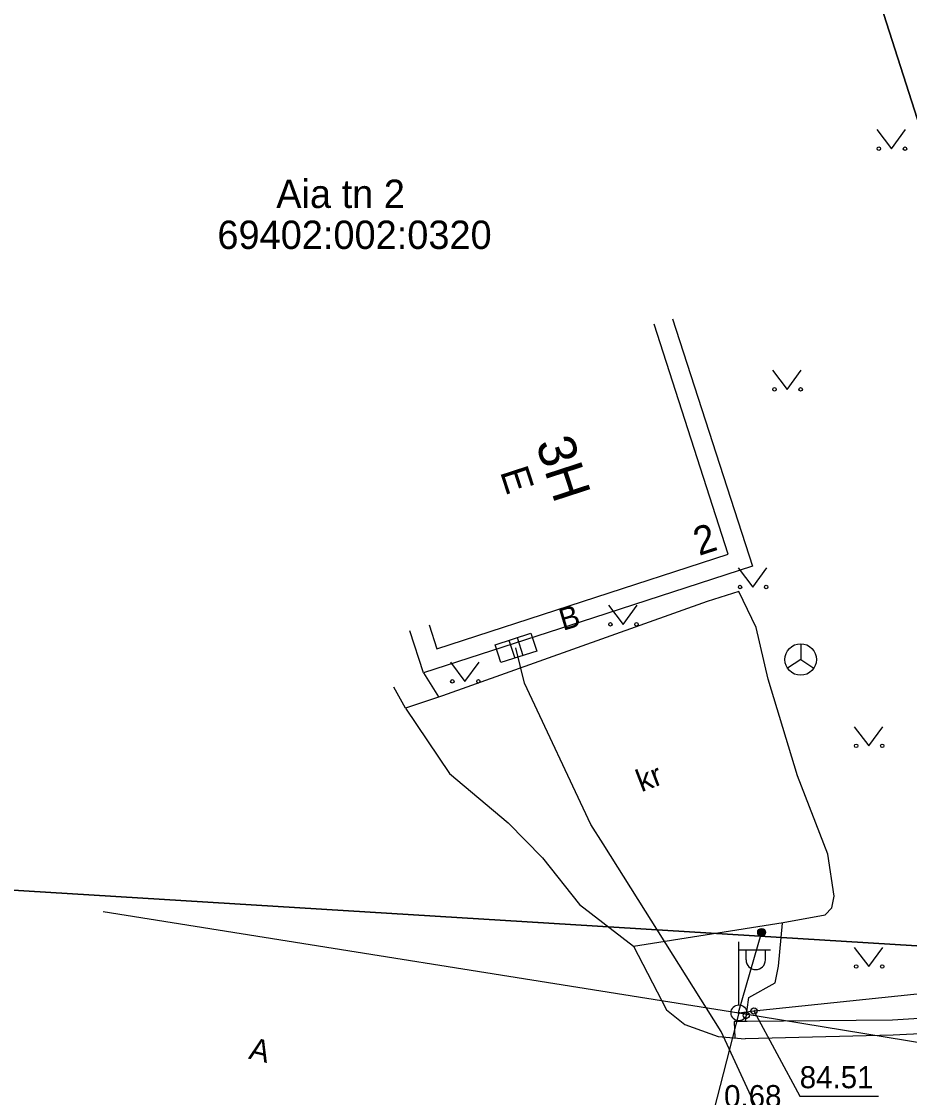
# Model space of a CAD drawing. Extents: x 632023 to 632355, y 6446857 to 6447662.
# Drawn here: x 632157.12 to 632185.29, y 6447212.84 to 6447246.98 of the extents above; entities that cross this region are included whole.
import ezdxf

# ---------------------------------------------------------------- set-up
doc = ezdxf.new("R2010")
doc.units = 0
for name, color, linetype in [('ELRAJATISMP', 7, 'Continuous'), ('HALJASTUS', 7, 'Continuous'), ('HOONE', 7, 'Continuous'), ('HOONEDET', 7, 'Continuous'), ('KOORDPUNKT', 7, 'Continuous'), ('Level 55', 7, 'Continuous'), ('Level 56', 7, 'Continuous'), ('MOOTKORG-EH2000', 7, 'Continuous'), ('MOOTMPUNKT', 7, 'Continuous'), ('MOOTNR', 7, 'Continuous'), ('MPKAABEL', 7, 'Continuous'), ('MPOHULIIN', 7, 'Continuous'), ('PIIR', 7, 'Continuous'), ('POST', 7, 'Continuous'), ('SIKAEV', 7, 'Continuous'), ('TEE', 7, 'Continuous')]:
    doc.layers.add(name, color=color, linetype=linetype)

msp = doc.modelspace()

# ---------------------------------------------------------------- linework, layer by layer
at = {"layer": 'ELRAJATISMP'}
for p, q in [((632172.586, 6447227.35), (632172.77, 6447226.782)), ((632172.844, 6447227.434), (632173.028, 6447226.866))]:
    msp.add_line(p, q, dxfattribs=at)
msp.add_lwpolyline([(632172.147, 6447227.208), (632173.283, 6447227.576), (632173.467, 6447227.008), (632172.331, 6447226.64)], close=True, dxfattribs=at)
at = {"layer": 'HALJASTUS'}
for p, q in [((632184.258, 6447243.551), (632184.721, 6447242.945)), ((632184.721, 6447242.945), (632185.167, 6447243.551)), ((632180.948, 6447235.917), (632181.412, 6447235.31)), ((632181.412, 6447235.31), (632181.857, 6447235.917)), ((632179.855, 6447229.646), (632180.319, 6447229.039)), ((632180.319, 6447229.039), (632180.764, 6447229.646)), ((632175.742, 6447228.461), (632176.205, 6447227.855)), ((632176.205, 6447227.855), (632176.651, 6447228.461)), ((632170.726, 6447226.652), (632171.189, 6447226.045)), ((632171.189, 6447226.045), (632171.635, 6447226.652)), ((632183.537, 6447224.607), (632184, 6447224)), ((632184, 6447224), (632184.446, 6447224.607)), ((632183.537, 6447217.607), (632184, 6447217)), ((632184, 6447217), (632184.446, 6447217.607))]:
    msp.add_line(p, q, dxfattribs=at)
msp.add_lwpolyline([(632180.092, 6447215.25), (632180.194, 6447216.012), (632181.027, 6447216.484), (632181.138, 6447217.006), (632181.263, 6447218.374)], dxfattribs=at)
for centre in [(632184.32, 6447242.945), (632185.149, 6447242.945), (632181.011, 6447235.31), (632181.839, 6447235.31), (632179.918, 6447229.039), (632180.746, 6447229.039), (632175.804, 6447227.855), (632176.633, 6447227.855), (632170.788, 6447226.045), (632171.617, 6447226.045), (632183.599, 6447224), (632184.428, 6447224), (632183.599, 6447217), (632184.428, 6447217)]:
    msp.add_circle(centre, 0.055, dxfattribs=at)
at = {"layer": 'HOONE'}
msp.add_lwpolyline([(632170.051, 6447227.843), (632170.301, 6447227.074), (632179.541, 6447230.083), (632177.193, 6447237.378)], dxfattribs=at)
at = {"layer": 'HOONEDET'}
msp.add_lwpolyline([(632177.776, 6447237.55), (632180.313, 6447229.697), (632175.267, 6447228.066), (632169.869, 6447226.317), (632169.439, 6447227.644)], dxfattribs=at)
at = {"layer": 'KOORDPUNKT'}
msp.add_lwpolyline([(632180.359, 6447215.591), (632181.809, 6447212.888), (632184.309, 6447212.888)], dxfattribs=at)
at = {"layer": 'Level 55'}
for p, q in [((632180.359, 6447215.591), (632180.359, 6447215.591)), ((632180.119, 6447215.452), (632180.119, 6447215.452))]:
    msp.add_line(p, q, dxfattribs=at)
at = {"layer": 'MOOTMPUNKT'}
for centre in [(632180.359, 6447215.591), (632180.119, 6447215.452)]:
    msp.add_circle(centre, 0.1, dxfattribs=at)
at = {"layer": 'MPKAABEL'}
for points in [[(632182.589, 6447194.812), (632182.411, 6447198.378), (632182.461, 6447202.658), (632182.622, 6447206.249), (632182.285, 6447208.493), (632179.32, 6447214.94), (632175.571, 6447220.887), (632175.179, 6447221.508), (632173.079, 6447225.989), (632172.807, 6447227.108)], [(632179.88, 6447215.529), (632180.359, 6447215.591), (632193.75, 6447216.994), (632205.234, 6447218.092), (632206.472, 6447218.342), (632212.807, 6447220.294), (632214.547, 6447220.5), (632215.04, 6447220.705), (632223.787, 6447220.362), (632231.574, 6447219.598), (632234.371, 6447219.494), (632239.907, 6447219.711), (632245.681, 6447220.235), (632245.935, 6447220.393), (632246.078, 6447220.517), (632246.185, 6447220.638), (632247.234, 6447222.502), (632246.656, 6447222.846)], [(632179.88, 6447215.529), (632180.359, 6447215.591), (632193.75, 6447216.994), (632205.234, 6447218.092), (632206.472, 6447218.342), (632212.807, 6447220.294), (632214.547, 6447220.5), (632215.04, 6447220.705), (632223.787, 6447220.362), (632231.574, 6447219.598), (632234.371, 6447219.494), (632239.907, 6447219.711), (632245.681, 6447220.235), (632245.935, 6447220.393), (632246.078, 6447220.517), (632246.185, 6447220.638), (632247.234, 6447222.502), (632247.369, 6447222.826)]]:
    msp.add_lwpolyline(points, dxfattribs=at)
at = {"layer": 'MPOHULIIN'}
for p, q in [((632159.715, 6447218.749), (632179.88, 6447215.529)), ((632179.88, 6447215.529), (632171.058, 6447181.475))]:
    msp.add_line(p, q, dxfattribs=at)
msp.add_lwpolyline([(632179.88, 6447215.529), (632222.623, 6447208.516), (632223.694, 6447195.461)], dxfattribs=at)
at = {"layer": 'PIIR'}
for points in [[(632125.66, 6447304.37), (632164.5, 6447309.55), (632170.9, 6447289.57), (632186.6, 6447240.57), (632194.11, 6447217.13), (632152.89, 6447219.66)], [(632170.9, 6447289.57), (632196.01, 6447294.4), (632262.11, 6447299.82), (632266.71, 6447290.57), (632274.19, 6447245.96), (632186.6, 6447240.57)], [(632033.38, 6447247), (632023.34, 6447240.71), (632028.64, 6447262.13), (632032.63, 6447258), (632080.2, 6447243.68), (632095.23, 6447237.72), (632152.89, 6447219.66), (632194.11, 6447217.13), (632276.98, 6447223.12), (632277.88, 6447223.96), (632280.98, 6447226.83), (632281.89, 6447221.04), (632284.03, 6447208.63), (632279.91, 6447212.17), (632218.68, 6447208.92), (632181.18, 6447207.06), (632170.71, 6447206.69), (632121.11, 6447219.87)]]:
    msp.add_lwpolyline(points, close=True, dxfattribs=at)
at = {"layer": 'POST'}
for p, q in [((632180.601, 6447218.084), (632179.852, 6447215.535)), ((632179.88, 6447215.779), (632179.88, 6447217.779)), ((632179.88, 6447217.529), (632180.88, 6447217.529)), ((632180.107, 6447217.208), (632180.107, 6447217.529)), ((632180.719, 6447217.208), (632180.719, 6447217.529)), ((632179.88, 6447215.529), (632179.88, 6447215.529))]:
    msp.add_line(p, q, dxfattribs=at)
for centre, radius in [((632180.601, 6447218.084), 0.125), ((632180.601, 6447218.084), 0.105), ((632180.601, 6447218.084), 0.0851), ((632180.601, 6447218.084), 0.0651), ((632180.601, 6447218.084), 0.0451), ((632180.601, 6447218.084), 0.0251), ((632180.601, 6447218.084), 0.00511), ((632179.88, 6447215.529), 0.25), ((632179.88, 6447215.529), 0.0234)]:
    msp.add_circle(centre, radius, dxfattribs=at)
msp.add_arc((632180.413, 6447217.208), 0.306, 180, 0, dxfattribs=at)
at = {"layer": 'SIKAEV'}
for p, q in [((632181.841, 6447227.239), (632181.841, 6447226.739)), ((632181.841, 6447226.739), (632181.426, 6447226.464)), ((632181.841, 6447226.739), (632182.256, 6447226.464))]:
    msp.add_line(p, q, dxfattribs=at)
msp.add_circle((632181.841, 6447226.739), 0.5, dxfattribs=at)
at = {"layer": 'TEE'}
for p, q in [((632169.869, 6447226.317), (632170.352, 6447225.55)), ((632169.299, 6447225.2), (632168.931, 6447225.861))]:
    msp.add_line(p, q, dxfattribs=at)
for points in [[(632220.023, 6447241.604), (632209.058, 6447240.814), (632200.4, 6447240.025), (632195.893, 6447239.718), (632195.427, 6447239.451), (632195.367, 6447238.945), (632195.927, 6447231.004), (632196.699, 6447221.22), (632196.722, 6447220.112), (632196.607, 6447219.034), (632196.354, 6447218.228), (632195.904, 6447217.446), (632195.229, 6447216.771), (632194.368, 6447216.125), (632193.4, 6447215.841), (632184.758, 6447215.295), (632180.14, 6447215.25), (632179.726, 6447215.25), (632179.749, 6447214.735)], [(632220.134, 6447240.921), (632209.121, 6447240.14), (632200.471, 6447239.556), (632195.928, 6447239.203), (632196.5, 6447231.103), (632197.249, 6447221.228), (632197.33, 6447219.734), (632197.232, 6447218.893), (632197.007, 6447218.169), (632196.486, 6447217.241), (632195.569, 6447216.372), (632194.621, 6447215.629), (632193.547, 6447215.25), (632184.777, 6447214.823), (632180.08, 6447214.704)], [(632181.288, 6447218.399), (632182.618, 6447218.635), (632182.829, 6447218.859), (632182.904, 6447219.232), (632182.705, 6447220.562), (632181.735, 6447223.048), (632180.805, 6447226.119), (632180.432, 6447227.76), (632179.873, 6447228.892), (632178.878, 6447228.581), (632170.478, 6447225.592)], [(632170.478, 6447225.592), (632169.299, 6447225.2), (632170.704, 6447223.124), (632172.556, 6447221.557), (632173.652, 6447220.444), (632174.827, 6447218.967), (632176.541, 6447217.649), (632181.288, 6447218.399)], [(632176.541, 6447217.649), (632177.58, 6447215.628), (632178.169, 6447215.164), (632179.226, 6447214.783), (632180.08, 6447214.704)]]:
    msp.add_lwpolyline(points, dxfattribs=at)

# ---------------------------------------------------------------- texts
at = {"layer": 'HOONE'}
for s, height, rotation, p in [('3H', 1.2, 288.0378, (632173.426, 6447233.598)), ('E', 0.9, 288.0378, (632172.296, 6447232.693)), ('2', 0.9, 18.0378, (632178.615, 6447230.023))]:
    msp.add_text(s, height=height, rotation=rotation, dxfattribs=at).set_placement(p)
at = {"layer": 'HOONEDET'}
msp.add_text('B', height=0.7, rotation=16.539, dxfattribs=at).set_placement((632174.299, 6447227.647))
at = {"layer": 'KOORDPUNKT'}
for s, p in [('84.51', (632181.809, 6447213.138)), ('0.68', (632179.409, 6447212.538))]:
    msp.add_text(s, height=0.7, dxfattribs=at).set_placement(p)
at = {"layer": 'Level 56'}
for s, height, p in [('51.1', 0.05, (632180.359, 6447215.641)), ('69', 0.03, (632180.172, 6447215.537))]:
    msp.add_text(s, height=height, dxfattribs=at).set_placement(p)
at = {"layer": 'MOOTKORG-EH2000'}
for s, height, p in [('83.83', 0.05, (632180.359, 6447215.566)), ('84.51', 0.03, (632180.119, 6447215.437))]:
    msp.add_text(s, height=height, dxfattribs=at).set_placement(p)
at = {"layer": 'MOOTNR'}
msp.add_text('1', height=0.05, dxfattribs=at).set_placement((632180.359, 6447215.491))
at = {"layer": 'PIIR'}
for s, p in [('Aia tn 2', (632165.203, 6447241.064)), ('69402:002:0320', (632163.336, 6447239.764))]:
    msp.add_text(s, height=0.9, dxfattribs=at).set_placement(p)
at = {"layer": 'TEE'}
for s, rotation, p in [('kr', 21.0659, (632176.787, 6447222.526)), ('A', 346.6647, (632164.301, 6447214.081))]:
    msp.add_text(s, height=0.7, rotation=rotation, dxfattribs=at).set_placement(p)

doc.saveas('drawing.dxf')
